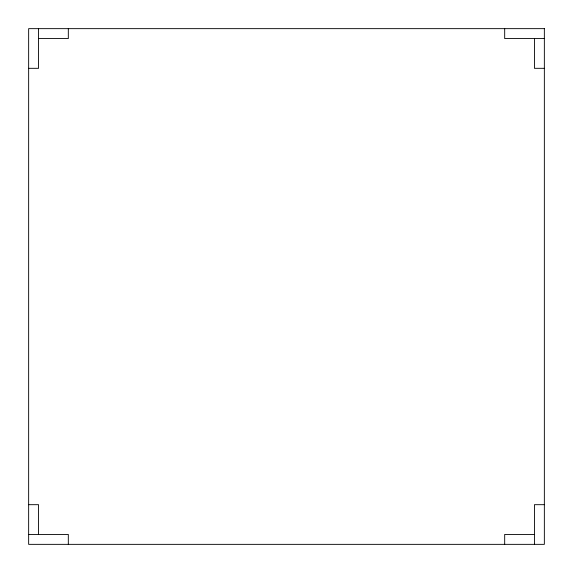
<?xml version="1.0" encoding="UTF-8"?>
<svg xmlns="http://www.w3.org/2000/svg" width="573" height="573" viewBox="0 0 573 573"><rect width="100%" height="100%" fill="white"/><g stroke="black" fill="none" stroke-linecap="round" stroke-linejoin="round"><path stroke-width="0.86" d="M38.57 38.57L68.316 38.57L68.316 28.65M544.35 38.57L504.684 38.57L504.684 28.65M28.65 68.316L38.57 68.316L38.57 28.65M544.35 68.316L534.43 68.316L534.43 38.57M28.65 504.684L38.57 504.684L38.57 534.43M544.35 504.684L534.43 504.684L534.43 544.35M28.65 534.43L68.316 534.43L68.316 544.35M534.43 534.43L504.684 534.43L504.684 544.35M544.35 28.65L28.65 28.65L28.65 544.35L544.35 544.35L544.35 28.65"/></g></svg>
